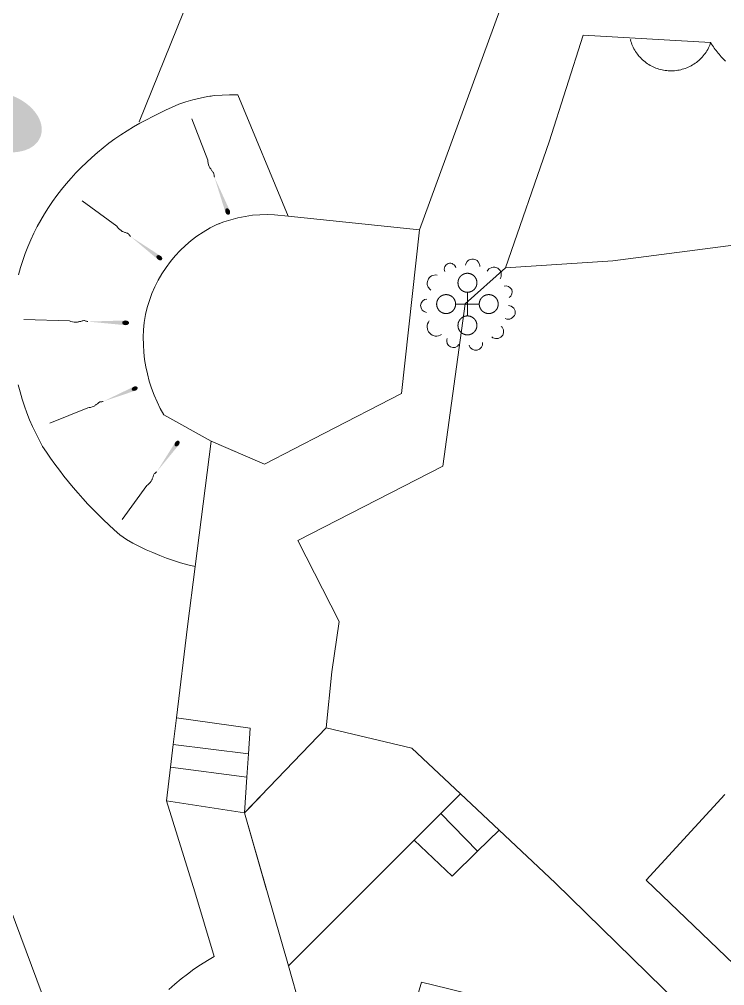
# Model space of a CAD drawing. Header units: millimetres. Extents: x 833924389 to 835767163, y 817400000 to 818811854.
# Drawn here: x 835442016 to 835464360, y 817952545 to 817983154 of the extents above; entities that cross this region are included whole.
import ezdxf

# ---------------------------------------------------------------- set-up
doc = ezdxf.new("R2010")
doc.units = ezdxf.units.MM
doc.header["$LTSCALE"] = 10
doc.header["$MEASUREMENT"] = 0
doc.layers.add('01_Base_Plan', color=5, linetype='Continuous', lineweight=5)

# ---------------------------------------------------------------- blocks, each defined once
blk = doc.blocks.new('11SW4B$0$OVTMIS')
at = {"layer": '01_Base_Plan', "linetype": 'Continuous', "lineweight": 0}
for p, q in [((-0.016, -0.011), (-0.016, 0.364)), ((-0.391, -0.011), (-0.016, -0.011)), ((-0.016, -0.011), (0.359, -0.011)), ((-0.016, -0.386), (-0.016, -0.011))]:
    blk.add_line(p, q, dxfattribs=at)
at = {"layer": '01_Base_Plan', "linetype": 'Continuous', "lineweight": 0, "flags": 128}
for points in [[(-0.729, 1.016), (-0.744, 1.054), (-0.751, 1.091), (-0.736, 1.174), (-0.691, 1.234), (-0.654, 1.256), (-0.624, 1.279), (-0.586, 1.286), (-0.541, 1.286), (-0.504, 1.279), (-0.474, 1.256), (-0.436, 1.234), (-0.391, 1.174), (-0.384, 1.136)], [(-0.076, 1.219), (-0.069, 1.264), (-0.024, 1.339), (0.006, 1.369), (0.044, 1.391), (0.081, 1.406), (0.126, 1.414), (0.171, 1.414), (0.209, 1.406), (0.254, 1.391), (0.291, 1.369), (0.321, 1.331), (0.366, 1.256), (0.374, 1.211), (0.374, 1.174)], [(-0.016, 0.964), (-0.021, 0.964), (-0.027, 0.964), (-0.032, 0.963), (-0.037, 0.963), (-0.042, 0.963), (-0.048, 0.962), (-0.053, 0.961), (-0.058, 0.961), (-0.063, 0.96), (-0.068, 0.959), (-0.073, 0.958), (-0.079, 0.957), (-0.084, 0.956), (-0.089, 0.955), (-0.094, 0.954), (-0.099, 0.952), (-0.104, 0.951), (-0.109, 0.949), (-0.114, 0.947), (-0.119, 0.946), (-0.124, 0.944), (-0.129, 0.942), (-0.133, 0.94), (-0.138, 0.938), (-0.143, 0.936), (-0.148, 0.933), (-0.152, 0.931), (-0.157, 0.929), (-0.162, 0.926), (-0.166, 0.924), (-0.171, 0.921), (-0.175, 0.918), (-0.18, 0.915), (-0.184, 0.912), (-0.188, 0.91), (-0.193, 0.906), (-0.197, 0.903), (-0.201, 0.9), (-0.205, 0.897), (-0.209, 0.894), (-0.213, 0.89), (-0.217, 0.887), (-0.221, 0.883), (-0.225, 0.88), (-0.228, 0.876), (-0.232, 0.872), (-0.236, 0.868), (-0.239, 0.865), (-0.243, 0.861), (-0.246, 0.857), (-0.249, 0.853), (-0.253, 0.848), (-0.256, 0.844), (-0.259, 0.84), (-0.262, 0.836), (-0.265, 0.832), (-0.268, 0.827), (-0.271, 0.823), (-0.273, 0.818), (-0.276, 0.814), (-0.279, 0.809), (-0.281, 0.805), (-0.283, 0.8), (-0.286, 0.795), (-0.288, 0.79), (-0.29, 0.786), (-0.292, 0.781), (-0.294, 0.776), (-0.296, 0.771), (-0.298, 0.766), (-0.3, 0.761), (-0.301, 0.756), (-0.303, 0.751), (-0.305, 0.746), (-0.306, 0.741), (-0.307, 0.736), (-0.308, 0.731), (-0.31, 0.726), (-0.311, 0.721), (-0.312, 0.716), (-0.313, 0.711), (-0.313, 0.706), (-0.314, 0.7), (-0.315, 0.695), (-0.315, 0.69), (-0.315, 0.685), (-0.316, 0.679), (-0.316, 0.674), (-0.316, 0.669), (-0.316, 0.664), (-0.316, 0.658), (-0.316, 0.653), (-0.316, 0.648), (-0.315, 0.643), (-0.315, 0.638), (-0.315, 0.632), (-0.314, 0.627), (-0.313, 0.622), (-0.313, 0.617), (-0.312, 0.612), (-0.311, 0.607), (-0.31, 0.601), (-0.308, 0.596), (-0.307, 0.591), (-0.306, 0.586), (-0.305, 0.581), (-0.303, 0.576), (-0.301, 0.571), (-0.3, 0.566), (-0.298, 0.561), (-0.296, 0.556), (-0.294, 0.551), (-0.292, 0.547), (-0.29, 0.542), (-0.288, 0.537), (-0.286, 0.532), (-0.283, 0.528), (-0.281, 0.523), (-0.279, 0.518), (-0.276, 0.514), (-0.273, 0.509), (-0.271, 0.505), (-0.268, 0.5), (-0.265, 0.496), (-0.262, 0.492), (-0.259, 0.487), (-0.256, 0.483), (-0.253, 0.479), (-0.249, 0.475), (-0.246, 0.471), (-0.243, 0.467), (-0.239, 0.463), (-0.236, 0.459), (-0.232, 0.455), (-0.228, 0.452), (-0.225, 0.448), (-0.221, 0.444), (-0.217, 0.441), (-0.213, 0.437), (-0.209, 0.434), (-0.205, 0.431), (-0.201, 0.427), (-0.197, 0.424), (-0.193, 0.421), (-0.188, 0.418), (-0.184, 0.415), (-0.18, 0.412), (-0.175, 0.409), (-0.171, 0.407), (-0.166, 0.404), (-0.162, 0.401), (-0.157, 0.399), (-0.152, 0.396), (-0.148, 0.394), (-0.143, 0.392), (-0.138, 0.39), (-0.133, 0.388), (-0.129, 0.386), (-0.124, 0.384), (-0.119, 0.382), (-0.114, 0.38), (-0.109, 0.378), (-0.104, 0.377), (-0.099, 0.375), (-0.094, 0.374), (-0.089, 0.373), (-0.084, 0.371), (-0.079, 0.37), (-0.073, 0.369), (-0.068, 0.368), (-0.063, 0.367), (-0.058, 0.367), (-0.053, 0.366), (-0.048, 0.365), (-0.042, 0.365), (-0.037, 0.364), (-0.032, 0.364), (-0.027, 0.364), (-0.021, 0.364), (-0.016, 0.364)], [(-0.016, 0.364), (-0.011, 0.364), (-0.006, 0.364), (-0.001, 0.364), (0.005, 0.364), (0.01, 0.365), (0.015, 0.365), (0.02, 0.366), (0.026, 0.367), (0.031, 0.367), (0.036, 0.368), (0.041, 0.369), (0.046, 0.37), (0.051, 0.371), (0.056, 0.373), (0.061, 0.374), (0.067, 0.375), (0.071, 0.377), (0.077, 0.378), (0.081, 0.38), (0.086, 0.382), (0.091, 0.384), (0.096, 0.386), (0.101, 0.388), (0.106, 0.39), (0.111, 0.392), (0.115, 0.394), (0.12, 0.396), (0.125, 0.399), (0.129, 0.401), (0.134, 0.404), (0.138, 0.407), (0.143, 0.409), (0.147, 0.412), (0.152, 0.415), (0.156, 0.418), (0.16, 0.421), (0.164, 0.424), (0.169, 0.427), (0.173, 0.431), (0.177, 0.434), (0.181, 0.437), (0.185, 0.441), (0.188, 0.444), (0.192, 0.448), (0.196, 0.452), (0.2, 0.455), (0.203, 0.459), (0.207, 0.463), (0.21, 0.467), (0.214, 0.471), (0.217, 0.475), (0.22, 0.479), (0.223, 0.483), (0.227, 0.487), (0.23, 0.492), (0.233, 0.496), (0.235, 0.5), (0.238, 0.505), (0.241, 0.509), (0.244, 0.514), (0.246, 0.518), (0.249, 0.523), (0.251, 0.528), (0.253, 0.532), (0.256, 0.537), (0.258, 0.542), (0.26, 0.547), (0.262, 0.551), (0.264, 0.556), (0.266, 0.561), (0.267, 0.566), (0.269, 0.571), (0.271, 0.576), (0.272, 0.581), (0.274, 0.586), (0.275, 0.591), (0.276, 0.596), (0.277, 0.601), (0.278, 0.607), (0.279, 0.612), (0.28, 0.617), (0.281, 0.622), (0.282, 0.627), (0.282, 0.632), (0.283, 0.638), (0.283, 0.643), (0.283, 0.648), (0.284, 0.653), (0.284, 0.658), (0.284, 0.664), (0.284, 0.669), (0.284, 0.674), (0.283, 0.679), (0.283, 0.685), (0.283, 0.69), (0.282, 0.695), (0.282, 0.7), (0.281, 0.706), (0.28, 0.711), (0.279, 0.716), (0.278, 0.721), (0.277, 0.726), (0.276, 0.731), (0.275, 0.736), (0.274, 0.741), (0.272, 0.746), (0.271, 0.751), (0.269, 0.756), (0.267, 0.761), (0.266, 0.766), (0.264, 0.771), (0.262, 0.776), (0.26, 0.781), (0.258, 0.786), (0.256, 0.79), (0.253, 0.795), (0.251, 0.8), (0.249, 0.805), (0.246, 0.809), (0.244, 0.814), (0.241, 0.818), (0.238, 0.823), (0.235, 0.827), (0.233, 0.832), (0.23, 0.836), (0.227, 0.84), (0.223, 0.844), (0.22, 0.848), (0.217, 0.853), (0.214, 0.857), (0.21, 0.861), (0.207, 0.865), (0.203, 0.868), (0.2, 0.872), (0.196, 0.876), (0.192, 0.88), (0.188, 0.883), (0.185, 0.887), (0.181, 0.89), (0.177, 0.894), (0.173, 0.897), (0.169, 0.9), (0.164, 0.903), (0.16, 0.906), (0.156, 0.91), (0.152, 0.912), (0.147, 0.915), (0.143, 0.918), (0.138, 0.921), (0.134, 0.924), (0.129, 0.926), (0.125, 0.929), (0.12, 0.931), (0.115, 0.933), (0.111, 0.936), (0.106, 0.938), (0.101, 0.94), (0.096, 0.942), (0.091, 0.944), (0.086, 0.946), (0.081, 0.947), (0.077, 0.949), (0.071, 0.951), (0.067, 0.952), (0.061, 0.954), (0.056, 0.955), (0.051, 0.956), (0.046, 0.957), (0.041, 0.958), (0.036, 0.959), (0.031, 0.96), (0.026, 0.961), (0.02, 0.961), (0.015, 0.962), (0.01, 0.963), (0.005, 0.963), (-0.001, 0.963), (-0.006, 0.964), (-0.011, 0.964), (-0.016, 0.964)], [(0.606, 1.031), (0.666, 1.106), (0.756, 1.151), (0.801, 1.159), (0.854, 1.159), (0.944, 1.129), (0.981, 1.099), (1.011, 1.061), (1.041, 1.016), (1.056, 0.971), (1.056, 0.874), (1.041, 0.829), (1.019, 0.784)], [(-1.171, 0.431), (-1.201, 0.454), (-1.261, 0.529), (-1.291, 0.611), (-1.291, 0.656), (-1.284, 0.701), (-1.254, 0.784), (-1.224, 0.821), (-1.194, 0.851), (-1.156, 0.881), (-1.111, 0.896), (-1.021, 0.911), (-0.976, 0.904)], [(1.146, 0.559), (1.214, 0.566), (1.281, 0.551), (1.341, 0.506), (1.386, 0.454), (1.401, 0.379), (1.394, 0.311), (1.356, 0.244), (1.304, 0.199)], [(-1.314, -0.274), (-1.389, -0.251), (-1.449, -0.199), (-1.486, -0.131), (-1.501, -0.056), (-1.479, 0.019), (-1.441, 0.086), (-1.374, 0.131), (-1.306, 0.146)], [(-0.391, -0.011), (-0.391, -0.006), (-0.391, -0.001), (-0.392, 0.004), (-0.392, 0.01), (-0.392, 0.015), (-0.393, 0.02), (-0.393, 0.025), (-0.394, 0.031), (-0.395, 0.036), (-0.396, 0.041), (-0.397, 0.046), (-0.398, 0.051), (-0.399, 0.056), (-0.4, 0.061), (-0.401, 0.066), (-0.403, 0.071), (-0.404, 0.076), (-0.406, 0.081), (-0.408, 0.086), (-0.409, 0.091), (-0.411, 0.096), (-0.413, 0.101), (-0.415, 0.106), (-0.417, 0.111), (-0.419, 0.115), (-0.422, 0.12), (-0.424, 0.125), (-0.426, 0.13), (-0.429, 0.134), (-0.431, 0.139), (-0.434, 0.143), (-0.437, 0.148), (-0.44, 0.152), (-0.442, 0.157), (-0.445, 0.161), (-0.448, 0.165), (-0.452, 0.169), (-0.455, 0.173), (-0.458, 0.178), (-0.461, 0.182), (-0.465, 0.186), (-0.468, 0.19), (-0.472, 0.193), (-0.475, 0.197), (-0.479, 0.201), (-0.483, 0.205), (-0.487, 0.208), (-0.49, 0.212), (-0.494, 0.215), (-0.498, 0.219), (-0.502, 0.222), (-0.506, 0.225), (-0.511, 0.228), (-0.515, 0.231), (-0.519, 0.235), (-0.523, 0.237), (-0.528, 0.24), (-0.532, 0.243), (-0.537, 0.246), (-0.541, 0.249), (-0.546, 0.251), (-0.55, 0.254), (-0.555, 0.256), (-0.56, 0.258), (-0.564, 0.261), (-0.569, 0.263), (-0.574, 0.265), (-0.579, 0.267), (-0.584, 0.269), (-0.589, 0.271), (-0.594, 0.272), (-0.598, 0.274), (-0.604, 0.276), (-0.608, 0.277), (-0.614, 0.279), (-0.619, 0.28), (-0.624, 0.281), (-0.629, 0.282), (-0.634, 0.283), (-0.639, 0.284), (-0.644, 0.285), (-0.649, 0.286), (-0.655, 0.286), (-0.66, 0.287), (-0.665, 0.288), (-0.67, 0.288), (-0.676, 0.288), (-0.681, 0.289), (-0.686, 0.289), (-0.691, 0.289), (-0.696, 0.289), (-0.702, 0.289), (-0.707, 0.288), (-0.712, 0.288), (-0.717, 0.288), (-0.723, 0.287), (-0.728, 0.286), (-0.733, 0.286), (-0.738, 0.285), (-0.743, 0.284), (-0.748, 0.283), (-0.754, 0.282), (-0.759, 0.281), (-0.764, 0.28), (-0.769, 0.279), (-0.774, 0.277), (-0.779, 0.276), (-0.784, 0.274), (-0.789, 0.272), (-0.794, 0.271), (-0.799, 0.269), (-0.804, 0.267), (-0.808, 0.265), (-0.813, 0.263), (-0.818, 0.261), (-0.823, 0.258), (-0.827, 0.256), (-0.832, 0.254), (-0.837, 0.251), (-0.841, 0.249), (-0.846, 0.246), (-0.85, 0.243), (-0.855, 0.24), (-0.859, 0.237), (-0.863, 0.235), (-0.868, 0.231), (-0.872, 0.228), (-0.876, 0.225), (-0.88, 0.222), (-0.884, 0.219), (-0.888, 0.215), (-0.892, 0.212), (-0.896, 0.208), (-0.9, 0.205), (-0.903, 0.201), (-0.907, 0.197), (-0.911, 0.193), (-0.914, 0.19), (-0.918, 0.186), (-0.921, 0.182), (-0.924, 0.178), (-0.928, 0.173), (-0.931, 0.169), (-0.934, 0.165), (-0.937, 0.161), (-0.94, 0.157), (-0.943, 0.152), (-0.946, 0.148), (-0.948, 0.143), (-0.951, 0.139), (-0.954, 0.134), (-0.956, 0.13), (-0.958, 0.125), (-0.961, 0.12), (-0.963, 0.115), (-0.965, 0.111), (-0.967, 0.106), (-0.969, 0.101), (-0.971, 0.096), (-0.973, 0.091), (-0.975, 0.086), (-0.976, 0.081), (-0.978, 0.076), (-0.98, 0.071), (-0.981, 0.066), (-0.982, 0.061), (-0.983, 0.056), (-0.985, 0.051), (-0.986, 0.046), (-0.987, 0.041), (-0.988, 0.036), (-0.988, 0.031), (-0.989, 0.025), (-0.99, 0.02), (-0.99, 0.015), (-0.99, 0.01), (-0.991, 0.004), (-0.991, -0.001), (-0.991, -0.006), (-0.991, -0.011), (-0.991, -0.017), (-0.991, -0.022), (-0.991, -0.027), (-0.99, -0.032), (-0.99, -0.037), (-0.99, -0.043), (-0.989, -0.048), (-0.988, -0.053), (-0.988, -0.058), (-0.987, -0.063), (-0.986, -0.068), (-0.985, -0.074), (-0.983, -0.079), (-0.982, -0.084), (-0.981, -0.089), (-0.98, -0.094), (-0.978, -0.099), (-0.976, -0.104), (-0.975, -0.109), (-0.973, -0.114), (-0.971, -0.119), (-0.969, -0.124), (-0.967, -0.128), (-0.965, -0.133), (-0.963, -0.138), (-0.961, -0.143), (-0.958, -0.147), (-0.956, -0.152), (-0.954, -0.157), (-0.951, -0.161), (-0.948, -0.166), (-0.946, -0.17), (-0.943, -0.175), (-0.94, -0.179), (-0.937, -0.183), (-0.934, -0.188), (-0.931, -0.192), (-0.928, -0.196), (-0.924, -0.2), (-0.921, -0.204), (-0.918, -0.208), (-0.914, -0.212), (-0.911, -0.216), (-0.907, -0.22), (-0.903, -0.223), (-0.9, -0.227), (-0.896, -0.231), (-0.892, -0.234), (-0.888, -0.238), (-0.884, -0.241), (-0.88, -0.244), (-0.876, -0.248), (-0.872, -0.251), (-0.868, -0.254), (-0.863, -0.257), (-0.859, -0.26), (-0.855, -0.263), (-0.85, -0.266), (-0.846, -0.268), (-0.841, -0.271), (-0.837, -0.274), (-0.832, -0.276), (-0.827, -0.279), (-0.823, -0.281), (-0.818, -0.283), (-0.813, -0.285), (-0.808, -0.287), (-0.804, -0.289), (-0.799, -0.291), (-0.794, -0.293), (-0.789, -0.295), (-0.784, -0.297), (-0.779, -0.298), (-0.774, -0.3), (-0.769, -0.301), (-0.764, -0.302), (-0.759, -0.304), (-0.754, -0.305), (-0.748, -0.306), (-0.743, -0.307), (-0.738, -0.308), (-0.733, -0.308), (-0.728, -0.309), (-0.723, -0.31), (-0.717, -0.31), (-0.712, -0.311), (-0.707, -0.311), (-0.702, -0.311), (-0.696, -0.311), (-0.691, -0.311), (-0.686, -0.311), (-0.681, -0.311), (-0.676, -0.311), (-0.67, -0.311), (-0.665, -0.31), (-0.66, -0.31), (-0.655, -0.309), (-0.649, -0.308), (-0.644, -0.308), (-0.639, -0.307), (-0.634, -0.306), (-0.629, -0.305), (-0.624, -0.304), (-0.619, -0.302), (-0.614, -0.301), (-0.608, -0.3), (-0.604, -0.298), (-0.598, -0.297), (-0.594, -0.295), (-0.589, -0.293), (-0.584, -0.291), (-0.579, -0.289), (-0.574, -0.287), (-0.569, -0.285), (-0.564, -0.283), (-0.56, -0.281), (-0.555, -0.279), (-0.55, -0.276), (-0.546, -0.274), (-0.541, -0.271), (-0.537, -0.268), (-0.532, -0.266), (-0.528, -0.263), (-0.523, -0.26), (-0.519, -0.257), (-0.515, -0.254), (-0.511, -0.251), (-0.506, -0.248), (-0.502, -0.244), (-0.498, -0.241), (-0.494, -0.238), (-0.49, -0.234), (-0.487, -0.231), (-0.483, -0.227), (-0.479, -0.223), (-0.475, -0.22), (-0.472, -0.216), (-0.468, -0.212), (-0.465, -0.208), (-0.461, -0.204), (-0.458, -0.2), (-0.455, -0.196), (-0.452, -0.192), (-0.448, -0.188), (-0.445, -0.183), (-0.442, -0.179), (-0.44, -0.175), (-0.437, -0.17), (-0.434, -0.166), (-0.431, -0.161), (-0.429, -0.157), (-0.426, -0.152), (-0.424, -0.147), (-0.422, -0.143), (-0.419, -0.138), (-0.417, -0.133), (-0.415, -0.128), (-0.413, -0.124), (-0.411, -0.119), (-0.409, -0.114), (-0.408, -0.109), (-0.406, -0.104), (-0.404, -0.099), (-0.403, -0.094), (-0.401, -0.089), (-0.4, -0.084), (-0.399, -0.079), (-0.398, -0.074), (-0.397, -0.068), (-0.396, -0.063), (-0.395, -0.058), (-0.394, -0.053), (-0.393, -0.048), (-0.393, -0.043), (-0.392, -0.037), (-0.392, -0.032), (-0.392, -0.027), (-0.391, -0.022), (-0.391, -0.017), (-0.391, -0.011)], [(0.959, -0.011), (0.959, -0.006), (0.959, -0.001), (0.958, 0.004), (0.958, 0.01), (0.958, 0.015), (0.957, 0.02), (0.957, 0.025), (0.956, 0.031), (0.955, 0.036), (0.954, 0.041), (0.953, 0.046), (0.952, 0.051), (0.951, 0.056), (0.95, 0.061), (0.949, 0.066), (0.947, 0.071), (0.946, 0.076), (0.944, 0.081), (0.942, 0.086), (0.941, 0.091), (0.939, 0.096), (0.937, 0.101), (0.935, 0.106), (0.933, 0.111), (0.931, 0.115), (0.928, 0.12), (0.926, 0.125), (0.924, 0.13), (0.921, 0.134), (0.919, 0.139), (0.916, 0.143), (0.913, 0.148), (0.91, 0.152), (0.908, 0.157), (0.905, 0.161), (0.902, 0.165), (0.898, 0.169), (0.895, 0.173), (0.892, 0.178), (0.889, 0.182), (0.885, 0.186), (0.882, 0.19), (0.878, 0.193), (0.875, 0.197), (0.871, 0.201), (0.867, 0.205), (0.863, 0.208), (0.86, 0.212), (0.856, 0.215), (0.852, 0.219), (0.848, 0.222), (0.844, 0.225), (0.839, 0.228), (0.835, 0.231), (0.831, 0.235), (0.827, 0.237), (0.822, 0.24), (0.818, 0.243), (0.813, 0.246), (0.809, 0.249), (0.804, 0.251), (0.8, 0.254), (0.795, 0.256), (0.79, 0.258), (0.786, 0.261), (0.781, 0.263), (0.776, 0.265), (0.771, 0.267), (0.766, 0.269), (0.761, 0.271), (0.756, 0.272), (0.752, 0.274), (0.746, 0.276), (0.742, 0.277), (0.736, 0.279), (0.731, 0.28), (0.726, 0.281), (0.721, 0.282), (0.716, 0.283), (0.711, 0.284), (0.706, 0.285), (0.701, 0.286), (0.695, 0.286), (0.69, 0.287), (0.685, 0.288), (0.68, 0.288), (0.674, 0.288), (0.669, 0.289), (0.664, 0.289), (0.659, 0.289), (0.654, 0.289), (0.648, 0.289), (0.643, 0.288), (0.638, 0.288), (0.633, 0.288), (0.627, 0.287), (0.622, 0.286), (0.617, 0.286), (0.612, 0.285), (0.607, 0.284), (0.602, 0.283), (0.596, 0.282), (0.591, 0.281), (0.586, 0.28), (0.581, 0.279), (0.576, 0.277), (0.571, 0.276), (0.566, 0.274), (0.561, 0.272), (0.556, 0.271), (0.551, 0.269), (0.546, 0.267), (0.542, 0.265), (0.537, 0.263), (0.532, 0.261), (0.527, 0.258), (0.523, 0.256), (0.518, 0.254), (0.513, 0.251), (0.509, 0.249), (0.504, 0.246), (0.5, 0.243), (0.495, 0.24), (0.491, 0.237), (0.487, 0.235), (0.482, 0.231), (0.478, 0.228), (0.474, 0.225), (0.47, 0.222), (0.466, 0.219), (0.462, 0.215), (0.458, 0.212), (0.454, 0.208), (0.45, 0.205), (0.447, 0.201), (0.443, 0.197), (0.439, 0.193), (0.436, 0.19), (0.432, 0.186), (0.429, 0.182), (0.426, 0.178), (0.422, 0.173), (0.419, 0.169), (0.416, 0.165), (0.413, 0.161), (0.41, 0.157), (0.407, 0.152), (0.404, 0.148), (0.402, 0.143), (0.399, 0.139), (0.396, 0.134), (0.394, 0.13), (0.392, 0.125), (0.389, 0.12), (0.387, 0.115), (0.385, 0.111), (0.383, 0.106), (0.381, 0.101), (0.379, 0.096), (0.377, 0.091), (0.375, 0.086), (0.374, 0.081), (0.372, 0.076), (0.37, 0.071), (0.369, 0.066), (0.368, 0.061), (0.367, 0.056), (0.365, 0.051), (0.364, 0.046), (0.363, 0.041), (0.362, 0.036), (0.362, 0.031), (0.361, 0.025), (0.36, 0.02), (0.36, 0.015), (0.36, 0.01), (0.359, 0.004), (0.359, -0.001), (0.359, -0.006), (0.359, -0.011)], [(0.359, -0.011), (0.359, -0.017), (0.359, -0.022), (0.359, -0.027), (0.36, -0.032), (0.36, -0.037), (0.36, -0.043), (0.361, -0.048), (0.362, -0.053), (0.362, -0.058), (0.363, -0.063), (0.364, -0.068), (0.365, -0.074), (0.367, -0.079), (0.368, -0.084), (0.369, -0.089), (0.37, -0.094), (0.372, -0.099), (0.374, -0.104), (0.375, -0.109), (0.377, -0.114), (0.379, -0.119), (0.381, -0.124), (0.383, -0.128), (0.385, -0.133), (0.387, -0.138), (0.389, -0.143), (0.392, -0.147), (0.394, -0.152), (0.396, -0.157), (0.399, -0.161), (0.402, -0.166), (0.404, -0.17), (0.407, -0.175), (0.41, -0.179), (0.413, -0.183), (0.416, -0.188), (0.419, -0.192), (0.422, -0.196), (0.426, -0.2), (0.429, -0.204), (0.432, -0.208), (0.436, -0.212), (0.439, -0.216), (0.443, -0.22), (0.447, -0.223), (0.45, -0.227), (0.454, -0.231), (0.458, -0.234), (0.462, -0.238), (0.466, -0.241), (0.47, -0.244), (0.474, -0.248), (0.478, -0.251), (0.482, -0.254), (0.487, -0.257), (0.491, -0.26), (0.495, -0.263), (0.5, -0.266), (0.504, -0.268), (0.509, -0.271), (0.513, -0.274), (0.518, -0.276), (0.523, -0.279), (0.527, -0.281), (0.532, -0.283), (0.537, -0.285), (0.542, -0.287), (0.546, -0.289), (0.551, -0.291), (0.556, -0.293), (0.561, -0.295), (0.566, -0.297), (0.571, -0.298), (0.576, -0.3), (0.581, -0.301), (0.586, -0.302), (0.591, -0.304), (0.596, -0.305), (0.602, -0.306), (0.607, -0.307), (0.612, -0.308), (0.617, -0.308), (0.622, -0.309), (0.627, -0.31), (0.633, -0.31), (0.638, -0.311), (0.643, -0.311), (0.648, -0.311), (0.654, -0.311), (0.659, -0.311), (0.664, -0.311), (0.669, -0.311), (0.674, -0.311), (0.68, -0.311), (0.685, -0.31), (0.69, -0.31), (0.695, -0.309), (0.701, -0.308), (0.706, -0.308), (0.711, -0.307), (0.716, -0.306), (0.721, -0.305), (0.726, -0.304), (0.731, -0.302), (0.736, -0.301), (0.742, -0.3), (0.746, -0.298), (0.752, -0.297), (0.756, -0.295), (0.761, -0.293), (0.766, -0.291), (0.771, -0.289), (0.776, -0.287), (0.781, -0.285), (0.786, -0.283), (0.79, -0.281), (0.795, -0.279), (0.8, -0.276), (0.804, -0.274), (0.809, -0.271), (0.813, -0.268), (0.818, -0.266), (0.822, -0.263), (0.827, -0.26), (0.831, -0.257), (0.835, -0.254), (0.839, -0.251), (0.844, -0.248), (0.848, -0.244), (0.852, -0.241), (0.856, -0.238), (0.86, -0.234), (0.863, -0.231), (0.867, -0.227), (0.871, -0.223), (0.875, -0.22), (0.878, -0.216), (0.882, -0.212), (0.885, -0.208), (0.889, -0.204), (0.892, -0.2), (0.895, -0.196), (0.898, -0.192), (0.902, -0.188), (0.905, -0.183), (0.908, -0.179), (0.91, -0.175), (0.913, -0.17), (0.916, -0.166), (0.919, -0.161), (0.921, -0.157), (0.924, -0.152), (0.926, -0.147), (0.928, -0.143), (0.931, -0.138), (0.933, -0.133), (0.935, -0.128), (0.937, -0.124), (0.939, -0.119), (0.941, -0.114), (0.942, -0.109), (0.944, -0.104), (0.946, -0.099), (0.947, -0.094), (0.949, -0.089), (0.95, -0.084), (0.951, -0.079), (0.952, -0.074), (0.953, -0.068), (0.954, -0.063), (0.955, -0.058), (0.956, -0.053), (0.957, -0.048), (0.957, -0.043), (0.958, -0.037), (0.958, -0.032), (0.958, -0.027), (0.959, -0.022), (0.959, -0.017), (0.959, -0.011)], [(1.281, -0.056), (1.326, -0.064), (1.371, -0.079), (1.416, -0.109), (1.454, -0.139), (1.476, -0.184), (1.491, -0.229), (1.491, -0.326), (1.476, -0.371), (1.446, -0.409), (1.416, -0.439), (1.371, -0.469), (1.326, -0.484), (1.281, -0.491), (1.229, -0.484), (1.184, -0.469)], [(-0.834, -0.971), (-0.879, -1.001), (-0.931, -1.016), (-0.984, -1.024), (-1.036, -1.024), (-1.134, -0.994), (-1.179, -0.964), (-1.216, -0.926), (-1.246, -0.889), (-1.269, -0.844), (-1.284, -0.791), (-1.291, -0.739), (-1.291, -0.686), (-1.276, -0.634), (-1.254, -0.589), (-1.224, -0.544)], [(-0.016, -0.386), (-0.021, -0.386), (-0.027, -0.386), (-0.032, -0.387), (-0.037, -0.387), (-0.042, -0.387), (-0.048, -0.388), (-0.053, -0.389), (-0.058, -0.389), (-0.063, -0.39), (-0.068, -0.391), (-0.073, -0.392), (-0.079, -0.393), (-0.084, -0.394), (-0.089, -0.395), (-0.094, -0.396), (-0.099, -0.398), (-0.104, -0.399), (-0.109, -0.401), (-0.114, -0.403), (-0.119, -0.404), (-0.124, -0.406), (-0.129, -0.408), (-0.133, -0.41), (-0.138, -0.412), (-0.143, -0.414), (-0.148, -0.417), (-0.152, -0.419), (-0.157, -0.421), (-0.162, -0.424), (-0.166, -0.426), (-0.171, -0.429), (-0.175, -0.432), (-0.18, -0.435), (-0.184, -0.438), (-0.188, -0.44), (-0.193, -0.444), (-0.197, -0.447), (-0.201, -0.45), (-0.205, -0.453), (-0.209, -0.456), (-0.213, -0.46), (-0.217, -0.463), (-0.221, -0.467), (-0.225, -0.47), (-0.228, -0.474), (-0.232, -0.478), (-0.236, -0.482), (-0.239, -0.485), (-0.243, -0.489), (-0.246, -0.493), (-0.249, -0.497), (-0.253, -0.502), (-0.256, -0.506), (-0.259, -0.51), (-0.262, -0.514), (-0.265, -0.518), (-0.268, -0.523), (-0.271, -0.527), (-0.273, -0.532), (-0.276, -0.536), (-0.279, -0.541), (-0.281, -0.545), (-0.283, -0.55), (-0.286, -0.555), (-0.288, -0.56), (-0.29, -0.564), (-0.292, -0.569), (-0.294, -0.574), (-0.296, -0.579), (-0.298, -0.584), (-0.3, -0.589), (-0.301, -0.594), (-0.303, -0.599), (-0.305, -0.604), (-0.306, -0.609), (-0.307, -0.614), (-0.308, -0.619), (-0.31, -0.624), (-0.311, -0.629), (-0.312, -0.634), (-0.313, -0.639), (-0.313, -0.644), (-0.314, -0.65), (-0.315, -0.655), (-0.315, -0.66), (-0.315, -0.665), (-0.316, -0.671), (-0.316, -0.676), (-0.316, -0.681), (-0.316, -0.686), (-0.316, -0.692), (-0.316, -0.697), (-0.316, -0.702), (-0.315, -0.707), (-0.315, -0.712), (-0.315, -0.718), (-0.314, -0.723), (-0.313, -0.728), (-0.313, -0.733), (-0.312, -0.738), (-0.311, -0.743), (-0.31, -0.749), (-0.308, -0.754), (-0.307, -0.759), (-0.306, -0.764), (-0.305, -0.769), (-0.303, -0.774), (-0.301, -0.779), (-0.3, -0.784), (-0.298, -0.789), (-0.296, -0.794), (-0.294, -0.799), (-0.292, -0.803), (-0.29, -0.808), (-0.288, -0.813), (-0.286, -0.818), (-0.283, -0.822), (-0.281, -0.827), (-0.279, -0.832), (-0.276, -0.836), (-0.273, -0.841), (-0.271, -0.845), (-0.268, -0.85), (-0.265, -0.854), (-0.262, -0.858), (-0.259, -0.863), (-0.256, -0.867), (-0.253, -0.871), (-0.249, -0.875), (-0.246, -0.879), (-0.243, -0.883), (-0.239, -0.887), (-0.236, -0.891), (-0.232, -0.895), (-0.228, -0.898), (-0.225, -0.902), (-0.221, -0.906), (-0.217, -0.909), (-0.213, -0.913), (-0.209, -0.916), (-0.205, -0.919), (-0.201, -0.923), (-0.197, -0.926), (-0.193, -0.929), (-0.188, -0.932), (-0.184, -0.935), (-0.18, -0.938), (-0.175, -0.941), (-0.171, -0.943), (-0.166, -0.946), (-0.162, -0.949), (-0.157, -0.951), (-0.152, -0.954), (-0.148, -0.956), (-0.143, -0.958), (-0.138, -0.96), (-0.133, -0.962), (-0.129, -0.964), (-0.124, -0.966), (-0.119, -0.968), (-0.114, -0.97), (-0.109, -0.972), (-0.104, -0.973), (-0.099, -0.975), (-0.094, -0.976), (-0.089, -0.977), (-0.084, -0.979), (-0.079, -0.98), (-0.073, -0.981), (-0.068, -0.982), (-0.063, -0.983), (-0.058, -0.983), (-0.053, -0.984), (-0.048, -0.985), (-0.042, -0.985), (-0.037, -0.986), (-0.032, -0.986), (-0.027, -0.986), (-0.021, -0.986), (-0.016, -0.986), (-0.011, -0.986), (-0.006, -0.986), (-0.001, -0.986), (0.005, -0.986), (0.01, -0.985), (0.015, -0.985), (0.02, -0.984), (0.026, -0.983), (0.031, -0.983), (0.036, -0.982), (0.041, -0.981), (0.046, -0.98), (0.051, -0.979), (0.056, -0.977), (0.061, -0.976), (0.067, -0.975), (0.071, -0.973), (0.077, -0.972), (0.081, -0.97), (0.086, -0.968), (0.091, -0.966), (0.096, -0.964), (0.101, -0.962), (0.106, -0.96), (0.111, -0.958), (0.115, -0.956), (0.12, -0.954), (0.125, -0.951), (0.129, -0.949), (0.134, -0.946), (0.138, -0.943), (0.143, -0.941), (0.147, -0.938), (0.152, -0.935), (0.156, -0.932), (0.16, -0.929), (0.164, -0.926), (0.169, -0.923), (0.173, -0.919), (0.177, -0.916), (0.181, -0.913), (0.185, -0.909), (0.188, -0.906), (0.192, -0.902), (0.196, -0.898), (0.2, -0.895), (0.203, -0.891), (0.207, -0.887), (0.21, -0.883), (0.214, -0.879), (0.217, -0.875), (0.22, -0.871), (0.223, -0.867), (0.227, -0.863), (0.23, -0.858), (0.233, -0.854), (0.235, -0.85), (0.238, -0.845), (0.241, -0.841), (0.244, -0.836), (0.246, -0.832), (0.249, -0.827), (0.251, -0.822), (0.253, -0.818), (0.256, -0.813), (0.258, -0.808), (0.26, -0.803), (0.262, -0.799), (0.264, -0.794), (0.266, -0.789), (0.267, -0.784), (0.269, -0.779), (0.271, -0.774), (0.272, -0.769), (0.274, -0.764), (0.275, -0.759), (0.276, -0.754), (0.277, -0.749), (0.278, -0.743), (0.279, -0.738), (0.28, -0.733), (0.281, -0.728), (0.282, -0.723), (0.282, -0.718), (0.283, -0.712), (0.283, -0.707), (0.283, -0.702), (0.284, -0.697), (0.284, -0.692), (0.284, -0.686), (0.284, -0.681), (0.284, -0.676), (0.283, -0.671), (0.283, -0.665), (0.283, -0.66), (0.282, -0.655), (0.282, -0.65), (0.281, -0.644), (0.28, -0.639), (0.279, -0.634), (0.278, -0.629), (0.277, -0.624), (0.276, -0.619), (0.275, -0.614), (0.274, -0.609), (0.272, -0.604), (0.271, -0.599), (0.269, -0.594), (0.267, -0.589), (0.266, -0.584), (0.264, -0.579), (0.262, -0.574), (0.26, -0.569), (0.258, -0.564), (0.256, -0.56), (0.253, -0.555), (0.251, -0.55), (0.249, -0.545), (0.246, -0.541), (0.244, -0.536), (0.241, -0.532), (0.238, -0.527), (0.235, -0.523), (0.233, -0.518), (0.23, -0.514), (0.227, -0.51), (0.223, -0.506), (0.22, -0.502), (0.217, -0.497), (0.214, -0.493), (0.21, -0.489), (0.207, -0.485), (0.203, -0.482), (0.2, -0.478), (0.196, -0.474), (0.192, -0.47), (0.188, -0.467), (0.185, -0.463), (0.181, -0.46), (0.177, -0.456), (0.173, -0.453), (0.169, -0.45), (0.164, -0.447), (0.16, -0.444), (0.156, -0.44), (0.152, -0.438), (0.147, -0.435), (0.143, -0.432), (0.138, -0.429), (0.134, -0.426), (0.129, -0.424), (0.125, -0.421), (0.12, -0.419), (0.115, -0.417), (0.111, -0.414), (0.106, -0.412), (0.101, -0.41), (0.096, -0.408), (0.091, -0.406), (0.086, -0.404), (0.081, -0.403), (0.077, -0.401), (0.071, -0.399), (0.067, -0.398), (0.061, -0.396), (0.056, -0.395), (0.051, -0.394), (0.046, -0.393), (0.041, -0.392), (0.036, -0.391), (0.031, -0.39), (0.026, -0.389), (0.02, -0.389), (0.015, -0.388), (0.01, -0.387), (0.005, -0.387), (-0.001, -0.387), (-0.006, -0.386), (-0.011, -0.386), (-0.016, -0.386)], [(1.056, -0.716), (1.086, -0.746), (1.109, -0.784), (1.124, -0.829), (1.131, -0.874), (1.131, -0.919), (1.101, -1.001), (1.041, -1.061), (1.004, -1.084), (0.959, -1.099), (0.914, -1.106), (0.869, -1.106), (0.786, -1.076), (0.756, -1.046)], [(-0.286, -1.294), (-0.331, -1.346), (-0.406, -1.384), (-0.481, -1.391), (-0.556, -1.369), (-0.616, -1.324), (-0.661, -1.256), (-0.669, -1.181), (-0.669, -1.144), (-0.654, -1.106)], [(0.464, -1.226), (0.456, -1.309), (0.426, -1.376), (0.366, -1.436), (0.291, -1.466), (0.209, -1.466), (0.134, -1.436), (0.074, -1.384), (0.051, -1.346), (0.036, -1.309)]]:
    blk.add_lwpolyline(points, dxfattribs=at)

msp = doc.modelspace()

# ---------------------------------------------------------------- hatches: boundary and pattern name
at = {"layer": '01_Base_Plan', "linetype": 'Continuous'}
h = msp.add_hatch(color=256, dxfattribs=at)
edge = h.paths.add_edge_path()
edge.add_ellipse((835441458, 817979902), major_axis=(-1229, 464), ratio=0.683333, start_angle=0, end_angle=360)
h = msp.add_hatch(color=256, dxfattribs=at)
edge = h.paths.add_edge_path()
edge.add_ellipse((835448615, 817977067), major_axis=(-38.5, 99.8), ratio=0.683333, start_angle=0, end_angle=360)
h = msp.add_hatch(color=256, dxfattribs=at)
edge = h.paths.add_edge_path()
edge.add_ellipse((835446451, 817975603), major_axis=(-83, 61.3), ratio=0.683333, start_angle=0, end_angle=360)
h = msp.add_hatch(color=256, dxfattribs=at)
edge = h.paths.add_edge_path()
edge.add_ellipse((835445384, 817973541), major_axis=(-109, 4), ratio=0.683333, start_angle=0, end_angle=360)
h = msp.add_hatch(color=256, dxfattribs=at)
edge = h.paths.add_edge_path()
edge.add_ellipse((835445671, 817971458), major_axis=(-91.4, -37.3), ratio=0.683333, start_angle=0, end_angle=360)
h = msp.add_hatch(color=256, dxfattribs=at)
edge = h.paths.add_edge_path()
edge.add_ellipse((835447014, 817969718), major_axis=(-58.9, -81.8), ratio=0.683333, start_angle=0, end_angle=360)

# ---------------------------------------------------------------- linework, layer by layer
for p, q in [((835447988, 817978692), (835447482, 817980006)), ((835445100, 817976602), (835444008, 817977409)), ((835450537, 817976917), (835454694, 817976485)), ((835443602, 817973600), (835442161, 817973648)), ((835444183, 817970851), (835442980, 817970360)), ((835448095, 817969790), (835447588, 817965822)), ((835446054, 817968386), (835445279, 817967310)), ((835451741, 817960716), (835449148, 817958017)), ((835446893, 817960181), (835449277, 817959892)), ((835446807, 817959466), (835449226, 817959152)), ((835449148, 817958017), (835446678, 817958402)), ((835449148, 817958017), (835450542, 817953172)), ((835455370, 817957995), (835456531, 817956804)), ((835450542, 817953172), (835454528, 817957156)), ((835450542, 817953172), (835451038, 817951447))]:
    msp.add_line(p, q, dxfattribs=at)
at = {"layer": '01_Base_Plan', "linetype": 'Continuous', "flags": 128}
for points in [[(835459868, 817990379), (835460715, 817989573), (835462031, 817988146), (835460809, 817987127), (835458747, 817987581), (835454694, 817976485)], [(835445810, 817979911), (835447418, 817983884), (835447804, 817984820)], [(835445810, 817979911), (835447418, 817983884)], [(835473288, 817982733), (835473339, 817982485), (835473338, 817982232), (835473285, 817981984), (835473184, 817981752), (835473037, 817981545), (835472745, 817981299), (835469017, 817978797), (835464953, 817976048), (835460814, 817975510), (835457413, 817975278), (835458798, 817979269), (835459874, 817982651), (835463913, 817982425)], [(835463913, 817982425), (835463899, 817982376), (835463889, 817982338), (835463868, 817982292), (835463846, 817982247), (835463823, 817982203), (835463797, 817982160), (835463771, 817982118), (835463742, 817982077), (835463712, 817982036), (835463681, 817981998), (835463648, 817981960), (835463614, 817981924), (835463578, 817981888), (835463541, 817981855), (835463503, 817981822), (835463464, 817981792), (835463423, 817981762), (835463382, 817981734), (835463339, 817981708), (835463296, 817981683), (835463251, 817981660), (835463206, 817981639), (835463160, 817981619), (835463113, 817981602), (835463066, 817981585), (835463018, 817981571), (835462970, 817981558), (835462921, 817981548), (835462872, 817981539), (835462822, 817981532), (835462772, 817981527), (835462723, 817981523), (835462673, 817981522), (835462623, 817981523), (835462573, 817981525), (835462523, 817981529), (835462473, 817981535), (835462424, 817981543), (835462375, 817981553), (835462326, 817981565), (835462278, 817981578), (835462230, 817981593), (835462183, 817981610), (835462137, 817981629), (835462091, 817981649), (835462047, 817981671), (835462003, 817981695), (835461960, 817981721), (835461918, 817981748), (835461877, 817981777), (835461837, 817981807), (835461798, 817981838), (835461760, 817981871), (835461724, 817981906), (835461689, 817981941), (835461656, 817981978), (835461623, 817982017), (835461593, 817982056), (835461563, 817982097), (835461536, 817982138), (835461510, 817982181), (835461485, 817982225), (835461462, 817982269), (835461441, 817982314), (835461422, 817982361), (835461404, 817982407), (835461388, 817982455), (835461374, 817982503), (835461382, 817982514)], [(835464387, 817981827), (835464352, 817981862), (835464316, 817981898), (835464282, 817981934), (835464248, 817981971), (835464215, 817982008), (835464182, 817982046), (835464150, 817982084), (835464119, 817982124), (835464089, 817982163), (835464059, 817982203), (835464030, 817982244), (835464002, 817982285), (835463974, 817982327), (835463947, 817982369), (835463913, 817982425)], [(835441989, 817975066), (835442053, 817975291), (835442124, 817975514), (835442202, 817975734), (835442287, 817975952), (835442379, 817976167), (835442477, 817976379), (835442583, 817976588), (835442695, 817976793), (835442814, 817976995), (835442939, 817977192), (835443072, 817977388), (835443209, 817977577), (835443352, 817977762), (835443500, 817977943), (835443653, 817978120), (835443811, 817978292), (835443974, 817978460), (835444141, 817978623), (835444313, 817978782), (835444490, 817978936), (835444670, 817979084), (835444855, 817979228), (835445043, 817979366), (835445235, 817979499), (835445431, 817979627), (835445631, 817979749), (835445834, 817979865), (835446040, 817979976), (835446249, 817980081), (835446435, 817980168), (835446642, 817980278), (835446854, 817980376), (835447070, 817980465), (835447291, 817980542), (835447515, 817980608), (835447743, 817980662), (835447973, 817980705), (835448204, 817980737), (835448437, 817980757), (835448671, 817980765), (835448935, 817980760), (835450537, 817976917)], [(835448194, 817978160), (835448191, 817978182), (835448187, 817978203), (835448184, 817978225), (835448181, 817978247), (835448178, 817978269), (835448172, 817978289), (835448160, 817978308), (835448146, 817978325), (835448130, 817978342), (835448117, 817978360), (835448104, 817978378), (835448092, 817978396), (835448080, 817978414), (835448067, 817978432), (835448055, 817978450), (835448031, 817978494), (835448013, 817978545), (835448000, 817978597), (835447992, 817978648), (835447988, 817978692)], [(835443281, 817950827), (835441341, 817955998), (835439686, 817960275), (835440141, 817963335), (835440711, 817966926), (835436556, 817966794), (835432837, 817966803), (835427260, 817968963), (835421152, 817971337), (835415877, 817973337), (835414048, 817974016), (835408732, 817975990), (835402250, 817977663), (835401914, 817977750), (835401759, 817977790)], [(835448095, 817969790), (835446594, 817970626), (835446481, 817970830), (835446378, 817971041), (835446286, 817971255), (835446204, 817971475), (835446133, 817971697), (835446073, 817971923), (835446024, 817972152), (835445986, 817972383), (835445960, 817972615), (835445945, 817972848), (835445941, 817973082), (835445949, 817973316), (835445968, 817973549), (835446010, 817973802), (835446067, 817974029), (835446136, 817974253), (835446218, 817974472), (835446312, 817974686), (835446417, 817974894), (835446535, 817975097), (835446663, 817975292), (835446802, 817975480), (835446952, 817975660), (835447111, 817975831), (835447280, 817975993), (835447457, 817976145), (835447643, 817976287), (835447837, 817976418), (835448064, 817976554), (835448276, 817976651), (835448494, 817976735), (835448717, 817976807), (835448943, 817976867), (835449172, 817976913), (835449404, 817976946), (835449637, 817976966), (835449870, 817976972), (835450104, 817976966), (835450537, 817976917)], [(835445542, 817976274), (835445529, 817976291), (835445515, 817976307), (835445501, 817976323), (835445487, 817976339), (835445474, 817976355), (835445458, 817976368), (835445439, 817976377), (835445418, 817976384), (835445397, 817976390), (835445376, 817976397), (835445357, 817976405), (835445337, 817976414), (835445318, 817976422), (835445298, 817976431), (835445279, 817976439), (835445237, 817976463), (835445196, 817976494), (835445158, 817976530), (835445125, 817976567), (835445100, 817976602)], [(835454694, 817976485), (835454117, 817971300), (835451667, 817970037), (835449785, 817969065), (835448095, 817969790)], [(835443281, 817950827), (835441341, 817955998), (835439686, 817960275), (835440141, 817963335), (835440711, 817966926), (835436556, 817966794), (835432837, 817966803), (835427260, 817968963), (835421152, 817971337), (835415877, 817973337), (835408732, 817975990)], [(835462892, 817951982), (835458985, 817955803), (835457211, 817957472), (835455993, 817958618), (835454451, 817960070), (835451741, 817960716), (835451911, 817962488), (835452152, 817964082), (835450839, 817966650), (835455429, 817969005), (835456138, 817974140), (835457413, 817975278)], [(835444186, 817973581), (835444164, 817973587), (835444142, 817973593), (835444120, 817973598), (835444099, 817973604), (835444077, 817973610), (835444055, 817973612), (835444033, 817973609), (835444011, 817973602), (835443989, 817973594), (835443967, 817973588), (835443945, 817973584), (835443923, 817973579), (835443900, 817973575), (835443878, 817973571), (835443856, 817973566), (835443805, 817973561), (835443751, 817973564), (835443696, 817973573), (835443645, 817973586), (835443602, 817973600)], [(835447588, 817965822), (835447350, 817965880), (835447125, 817965944), (835446902, 817966014), (835446681, 817966090), (835446462, 817966172), (835446245, 817966261), (835446032, 817966355), (835445820, 817966456), (835445612, 817966562), (835445407, 817966675), (835445199, 817966828), (835445024, 817966984), (835444852, 817967142), (835444682, 817967303), (835444515, 817967466), (835444351, 817967633), (835444190, 817967802), (835444031, 817967974), (835443876, 817968149), (835443723, 817968326), (835443574, 817968506), (835443427, 817968688), (835443284, 817968873), (835443143, 817969060), (835443006, 817969250), (835442872, 817969441), (835442753, 817969628), (835442641, 817969834), (835442535, 817970042), (835442436, 817970254), (835442343, 817970469), (835442257, 817970686), (835442177, 817970906), (835442104, 817971128), (835442038, 817971352), (835441978, 817971578)], [(835444671, 817971050), (835444651, 817971047), (835444631, 817971043), (835444611, 817971040), (835444591, 817971037), (835444571, 817971034), (835444552, 817971028), (835444535, 817971017), (835444519, 817971003), (835444504, 817970988), (835444488, 817970975), (835444471, 817970964), (835444455, 817970952), (835444438, 817970940), (835444422, 817970928), (835444405, 817970917), (835444365, 817970894), (835444319, 817970876), (835444270, 817970863), (835444224, 817970855), (835444183, 817970851)], [(835446369, 817968823), (835446353, 817968809), (835446338, 817968795), (835446322, 817968782), (835446306, 817968768), (835446291, 817968755), (835446278, 817968739), (835446269, 817968720), (835446263, 817968700), (835446258, 817968679), (835446251, 817968659), (835446243, 817968640), (835446235, 817968621), (835446227, 817968602), (835446219, 817968583), (835446211, 817968564), (835446189, 817968522), (835446158, 817968482), (835446123, 817968444), (835446087, 817968412), (835446054, 817968386)], [(835447588, 817965822), (835447344, 817963919), (835446996, 817961032)], [(835446996, 817961032), (835449333, 817960705), (835449277, 817959892), (835449226, 817959152), (835449148, 817958017), (835446678, 817958402)], [(835446996, 817961032), (835446893, 817960181), (835446807, 817959466), (835446678, 817958402), (835447578, 817955513), (835448191, 817953468), (835447972, 817953340), (835447756, 817953205), (835447545, 817953063), (835447339, 817952914), (835447138, 817952759), (835446941, 817952597), (835446750, 817952429)], [(835446996, 817961032), (835446893, 817960181), (835446807, 817959466), (835446678, 817958402)], [(835446996, 817961032), (835449333, 817960705), (835449277, 817959892), (835449226, 817959152), (835449148, 817958017)], [(835446893, 817960181), (835449277, 817959892)], [(835446807, 817959466), (835449226, 817959152)], [(835454528, 817957156), (835455370, 817957995), (835455993, 817958618)], [(835462884, 817948374), (835463680, 817949251), (835466160, 817951782), (835461876, 817955892), (835464360, 817958601)], [(835446678, 817958402), (835447578, 817955513), (835448191, 817953468), (835447972, 817953340), (835447756, 817953205), (835447545, 817953063), (835447339, 817952914), (835447138, 817952759), (835446941, 817952597), (835446750, 817952429)], [(835449642, 817958531), (835449148, 817958017), (835449848, 817955584)], [(835454528, 817957156), (835455723, 817956011), (835456531, 817956804), (835457211, 817957472)], [(835454399, 817951426), (835454752, 817952658), (835455581, 817952452), (835456384, 817952253), (835457253, 817952037), (835458217, 817951798), (835459140, 817951569), (835459943, 817951370), (835459658, 817950082)]]:
    msp.add_lwpolyline(points, dxfattribs=at)
at = {"layer": '01_Base_Plan', "flags": 128}
for points in [[(835441989, 817975066), (835442053, 817975291), (835442124, 817975514), (835442202, 817975734), (835442287, 817975952), (835442378, 817976167), (835442477, 817976379), (835442583, 817976588), (835442695, 817976793), (835442814, 817976995), (835442939, 817977192), (835443072, 817977388), (835443209, 817977577), (835443352, 817977762), (835443500, 817977943), (835443653, 817978120), (835443811, 817978292), (835443974, 817978460), (835444141, 817978623), (835444313, 817978782), (835444489, 817978936), (835444670, 817979084), (835444855, 817979228), (835445043, 817979366), (835445235, 817979499), (835445431, 817979627), (835445631, 817979749), (835445834, 817979865), (835446040, 817979976), (835446249, 817980081), (835446435, 817980168), (835446642, 817980277), (835446854, 817980376), (835447070, 817980465), (835447291, 817980542), (835447515, 817980608), (835447743, 817980662), (835447973, 817980705), (835448091, 817980721)], [(835448095, 817969790), (835446594, 817970626), (835446481, 817970831), (835446378, 817971041), (835446286, 817971255), (835446204, 817971475), (835446133, 817971697), (835446073, 817971923), (835446024, 817972152), (835445986, 817972383), (835445960, 817972615), (835445945, 817972848), (835445941, 817973082), (835445949, 817973316), (835445968, 817973549), (835446010, 817973802), (835446067, 817974029), (835446136, 817974253), (835446218, 817974472), (835446312, 817974686), (835446417, 817974894), (835446535, 817975097), (835446663, 817975292), (835446802, 817975480), (835446952, 817975660), (835447111, 817975831), (835447280, 817975993), (835447457, 817976145), (835447643, 817976287), (835447836, 817976418), (835448064, 817976554), (835448276, 817976651), (835448373, 817976688)], [(835447588, 817965822), (835447350, 817965880), (835447125, 817965944), (835446902, 817966014), (835446681, 817966090), (835446462, 817966172), (835446245, 817966261), (835446032, 817966355), (835445820, 817966456), (835445612, 817966562), (835445407, 817966675), (835445199, 817966828), (835445024, 817966984), (835444852, 817967142), (835444682, 817967303), (835444515, 817967466), (835444351, 817967633), (835444190, 817967802), (835444031, 817967974), (835443876, 817968149), (835443723, 817968326), (835443574, 817968506), (835443427, 817968688), (835443284, 817968873), (835443143, 817969060), (835443006, 817969249), (835442872, 817969441), (835442753, 817969628), (835442641, 817969834), (835442535, 817970042), (835442436, 817970254), (835442343, 817970469), (835442257, 817970686), (835442177, 817970906), (835442104, 817971128), (835442038, 817971352), (835441978, 817971578)], [(835448878, 817969454), (835448095, 817969790), (835447588, 817965822), (835447344, 817963919), (835446996, 817961032)]]:
    msp.add_lwpolyline(points, dxfattribs=at)
at = {"layer": '01_Base_Plan', "linetype": 'Continuous'}
for points in [[(835448194, 817978160), (835448546, 817977041), (835448683, 817977093)], [(835444186, 817973581), (835445381, 817973466), (835445386, 817973616)], [(835446369, 817968823), (835447070, 817969677), (835446958, 817969758)]]:
    msp.add_solid(points, dxfattribs=at)
at = {"layer": '01_Base_Plan', "linetype": 'Continuous', "extrusion": (0, 0, -1)}
for points in [[(-835445542, 817976274), (-835446409, 817975546), (-835446492, 817975659)], [(-835444671, 817971050), (-835445697, 817971395), (-835445646, 817971520)]]:
    msp.add_solid(points, dxfattribs=at)

# ---------------------------------------------------------------- block references
at = {"layer": '01_Base_Plan', "linetype": 'Continuous', "xscale": 1000, "yscale": 1000, "zscale": 1000}
msp.add_blockref('11SW4B$0$OVTMIS', (835456227, 817974146), dxfattribs=at)

doc.saveas('drawing.dxf')
